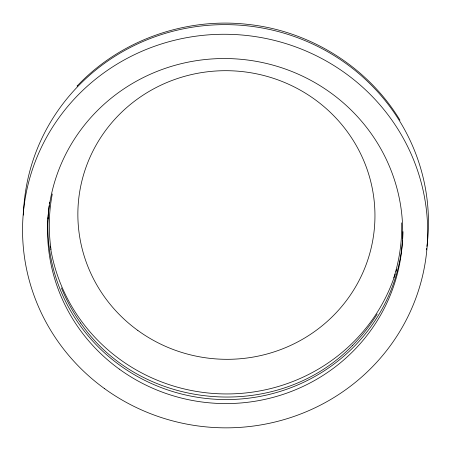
<?xml version="1.0" encoding="UTF-8"?>
<svg xmlns="http://www.w3.org/2000/svg" width="451" height="451" viewBox="0 0 451 451"><rect width="100%" height="100%" fill="white"/><g stroke="black" fill="none" stroke-linecap="round" stroke-linejoin="round"><path stroke-width="0.68" d="M52.282 193.958C48.793 212.224 48.37 231.059 51.019 249.465M393.791 277.827C399.434 260.103 402.112 241.46 401.678 222.862M377.205 314.031C370.192 325.447 361.854 336.034 352.428 345.556L352.462 345.522C277.917 422.745 141.467 411.47 80.639 323.029L80.667 323.068C72.932 312.131 66.455 300.315 61.415 287.901M77.251 85.91L77.07 86.09C119.989 40.455 184.825 17.414 246.945 24.286C309.07 30.51 367.616 66.568 399.952 120.163M402.551 240.355A177.615 172.491 4.6 0 1 208.447 398.695A177.615 172.491 4.6 0 1 49.114 205.746M49.373 203.751A177.615 172.491 4.6 0 1 49.554 202.426M402.98 231.667A177.615 172.491 4.6 0 1 402.647 239.019M396.649 269.563A177.615 172.491 4.6 0 1 396.068 271.491M395.262 274.045A177.615 172.491 4.6 0 1 213.362 393.458A177.615 172.491 4.6 0 1 50.692 248.8M50.473 247.481A177.615 172.491 4.6 0 1 50.264 246.156M48.319 218.808A177.615 172.491 4.6 0 1 48.336 217.467M23.401 215.093A202.6 196.754 4.6 0 1 241.054 25.256A202.6 196.754 4.6 0 1 426.939 246.359M426.663 248.456A202.6 196.754 4.6 0 1 426.466 249.848M401.542 249.392A177.615 172.491 4.6 0 1 401.356 250.717M48.088 218.808A177.615 172.491 4.6 0 1 48.139 217.467M119.233 369.076A177.615 172.491 4.6 0 0 401.52 251.692A177.615 172.491 4.6 0 0 154.592 72.402A177.615 172.491 4.6 0 0 119.233 369.076M137.837 330.453A148.576 144.286 4.6 0 0 373.969 232.265A148.576 144.286 4.6 0 0 167.417 82.291A148.576 144.286 4.6 0 0 137.837 330.453M104.339 388.491A202.6 196.754 4.6 0 0 426.336 254.595A202.6 196.754 4.6 0 0 144.67 50.084A202.6 196.754 4.6 0 0 104.339 388.491"/></g></svg>
